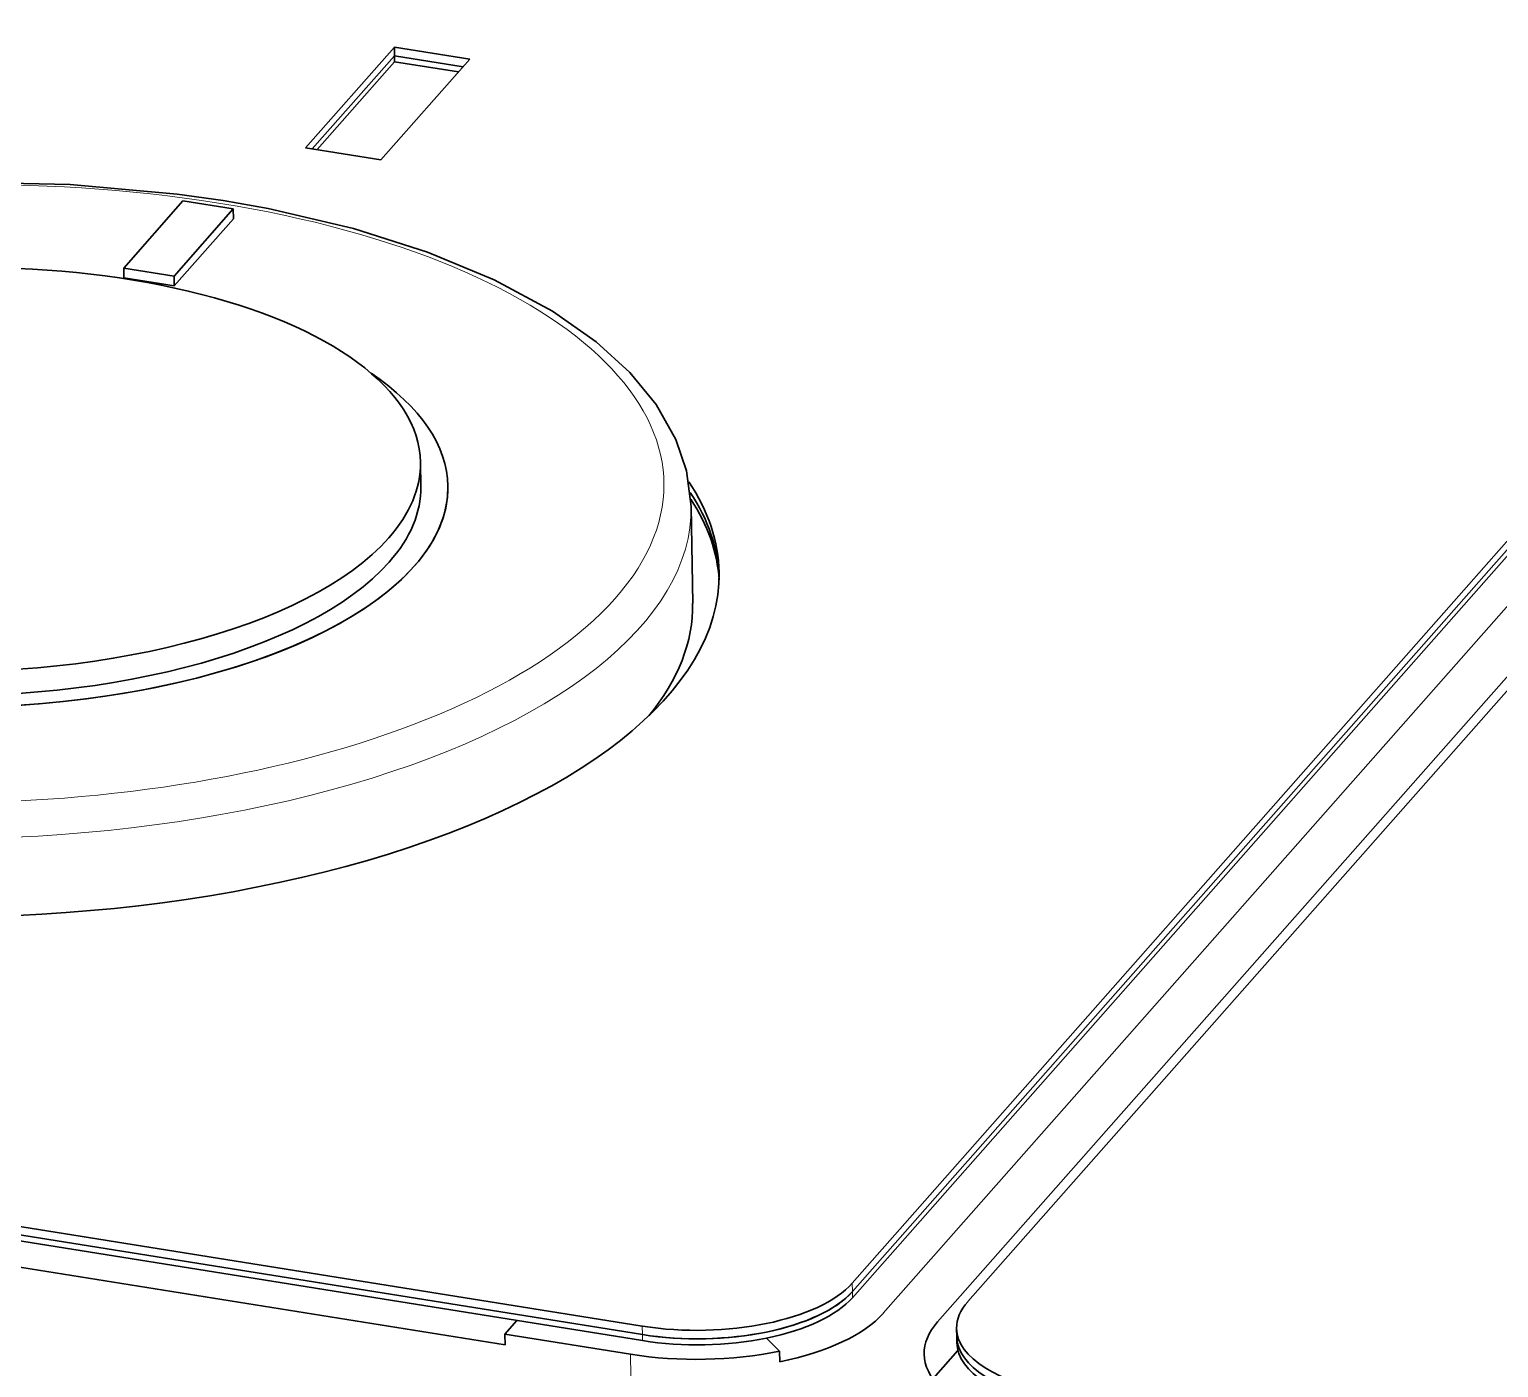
# Model space of a CAD drawing. Extents: x -1051 to 2563, y -231 to 775.
# Drawn here: x -292.87 to -265.65, y 523.58 to 548.38 of the extents above; entities that cross this region are included whole.
import ezdxf

# ---------------------------------------------------------------- set-up
doc = ezdxf.new("R2010")
doc.units = 0

msp = doc.modelspace()

# ---------------------------------------------------------------- linework, layer by layer
at = {"color": 7, "lineweight": 35}
for p, q in [((-216.735, 594.173), (-277.625, 525.147)), ((-216.732, 594.016), (-277.623, 524.99)), ((-277.623, 524.99), (-216.732, 594.016)), ((-277.621, 524.877), (-216.73, 593.903)), ((-275.485, 524.804), (-214.594, 593.83)), ((-216.16, 593.615), (-277.05, 524.589)), ((-276.045, 524.428), (-215.154, 593.454)), ((-281.514, 524.351), (-324.792, 531.285)), ((-281.511, 524.194), (-324.789, 531.128)), ((-324.789, 531.128), (-281.511, 524.194)), ((-324.788, 531.016), (-281.51, 524.082))]:
    msp.add_line(p, q, dxfattribs=at)
at = {"color": 7, "lineweight": 35, "ltscale": 0.062155}
for p, q in [((-286.106, 548.045), (-287.751, 546.181)), ((-286.355, 545.957), (-284.71, 547.822))]:
    msp.add_line(p, q, dxfattribs=at)
at = {"color": 7, "lineweight": 35, "ltscale": 0.057577}
for p, q in [((-287.627, 546.161), (-286.104, 547.888)), ((-286.104, 547.888), (-287.627, 546.161))]:
    msp.add_line(p, q, dxfattribs=at)
at = {"color": 7, "lineweight": 35, "ltscale": 0.035347}
for p, q in [((-284.71, 547.822), (-286.106, 548.045)), ((-287.751, 546.181), (-286.355, 545.957))]:
    msp.add_line(p, q, dxfattribs=at)
at = {"color": 7, "lineweight": 35, "ltscale": 0.00393}
msp.add_line((-286.106, 548.045), (-286.104, 547.888), dxfattribs=at)
at = {"color": 7, "lineweight": 35, "ltscale": 0.032217}
msp.add_line((-284.831, 547.684), (-286.104, 547.888), dxfattribs=at)
msp.add_line((-284.831, 547.684), (-286.104, 547.888), dxfattribs=at)
at = {"color": 7, "lineweight": 35, "ltscale": 0.002805}
msp.add_line((-286.104, 547.888), (-286.102, 547.776), dxfattribs=at)
at = {"color": 7, "lineweight": 35, "ltscale": 0.054308}
msp.add_line((-287.539, 546.147), (-286.102, 547.776), dxfattribs=at)
at = {"color": 7, "lineweight": 35, "ltscale": 0.029983}
msp.add_line((-284.918, 547.586), (-286.102, 547.776), dxfattribs=at)
at = {"color": 7, "lineweight": 35, "ltscale": 0.041437}
msp.add_line((-291.118, 543.954), (-290.022, 545.197), dxfattribs=at)
at = {"color": 7, "lineweight": 35, "ltscale": 0.023565}
for p, q in [((-290.022, 545.197), (-289.091, 545.048)), ((-290.188, 543.805), (-291.118, 543.954))]:
    msp.add_line(p, q, dxfattribs=at)
at = {"color": 7, "lineweight": 35, "ltscale": 0.041436}
for p, q in [((-289.091, 545.048), (-290.188, 543.805)), ((-289.088, 544.868), (-290.185, 543.625))]:
    msp.add_line(p, q, dxfattribs=at)
at = {"color": 7, "lineweight": 35, "ltscale": 0.00449}
for p, q in [((-289.088, 544.868), (-289.091, 545.048)), ((-291.115, 543.775), (-291.118, 543.954)), ((-290.185, 543.625), (-290.188, 543.805))]:
    msp.add_line(p, q, dxfattribs=at)
at = {"color": 7, "lineweight": 35, "ltscale": 0.023564}
msp.add_line((-290.185, 543.625), (-291.115, 543.775), dxfattribs=at)
at = {"color": 7, "lineweight": 35, "ltscale": 0.011224}
msp.add_line((-285.616, 539.905), (-285.623, 540.354), dxfattribs=at)
at = {"color": 7, "lineweight": 35, "ltscale": 0.044897}
msp.add_line((-280.581, 537.74), (-280.61, 539.535), dxfattribs=at)
at = {"color": 7, "lineweight": 35, "ltscale": 0.37114}
msp.add_line((-284.056, 524.004), (-298.715, 526.353), dxfattribs=at)
at = {"color": 7, "lineweight": 13, "ltscale": 0.003928}
for p, q in [((-277.623, 524.99), (-277.625, 525.147)), ((-281.511, 524.194), (-281.514, 524.351))]:
    msp.add_line(p, q, dxfattribs=at)
at = {"color": 7, "lineweight": 13, "ltscale": 0.002806}
for p, q in [((-277.623, 524.99), (-277.621, 524.877)), ((-281.511, 524.194), (-281.51, 524.082))]:
    msp.add_line(p, q, dxfattribs=at)
at = {"color": 7, "lineweight": 35, "ltscale": 0.008426}
msp.add_line((-283.836, 524.454), (-284.059, 524.202), dxfattribs=at)
at = {"color": 7, "lineweight": 35, "ltscale": 0.058911}
msp.add_line((-284.059, 524.202), (-281.733, 523.829), dxfattribs=at)
at = {"color": 7, "lineweight": 35, "ltscale": 0.004938}
for p, q in [((-284.056, 524.004), (-284.059, 524.202)), ((-278.971, 523.886), (-278.968, 523.689))]:
    msp.add_line(p, q, dxfattribs=at)
at = {"color": 7, "lineweight": 35, "ltscale": 0.008604}
msp.add_line((-279.215, 524.129), (-278.971, 523.886), dxfattribs=at)
at = {"color": 7, "lineweight": 35, "ltscale": 0.003928}
msp.add_line((-275.69, 524.152), (-275.692, 524.309), dxfattribs=at)
at = {"color": 7, "lineweight": 35, "ltscale": 0.002806}
msp.add_line((-275.69, 524.152), (-275.688, 524.04), dxfattribs=at)
at = {"color": 7, "lineweight": 35, "ltscale": 0.034998}
msp.add_line((-276.595, 522.852), (-275.669, 523.902), dxfattribs=at)
at = {"color": 7, "lineweight": 13}
msp.add_line((-281.733, 523.829), (-279.748, 397.331), dxfattribs=at)
at = {"color": 7, "lineweight": 35}
for points in [[(-307.606, 539.111), (-307.554, 539.72), (-307.387, 540.306), (-307.075, 540.932), (-306.59, 541.583), (-305.985, 542.181), (-305.154, 542.808), (-304.148, 543.397), (-302.948, 543.947), (-301.575, 544.437), (-300.02, 544.858), (-298.134, 545.219), (-296.157, 545.45), (-294.133, 545.545), (-292.109, 545.503), (-290.131, 545.325), (-289.277, 545.203)], [(-280.61, 539.535), (-280.693, 540.196), (-280.891, 540.78), (-281.259, 541.428), (-281.745, 542.018), (-282.367, 542.585), (-283.177, 543.153), (-284.256, 543.737), (-285.491, 544.249), (-286.862, 544.684), (-288.446, 545.055), (-289.277, 545.203)]]:
    msp.add_lwpolyline(points, dxfattribs=at)
at = {"color": 7, "lineweight": 13}
for centre, major_axis, start_param, end_param in [((-294.115, 539.772), (12.998, 0.204), 4.331287, 10.614472), ((-294.108, 539.323), (13.498, 0.212), 3.141629, 6.283222)]:
    msp.add_ellipse(centre, major_axis=major_axis, ratio=0.440114, start_param=start_param, end_param=end_param, dxfattribs=at)
at = {"color": 7, "lineweight": 35}
for centre, major_axis, start_param, end_param in [((-294.122, 540.221), (8.499, 0.133), 6.283123, 9.424716), ((-294.115, 539.772), (8.999, 0.141), 6.283123, 6.845558), ((-294.115, 539.772), (8.999, 0.141), 6.283123, 6.845558), ((-294.122, 540.221), (8.499, 0.133), 5.902083, 6.283123), ((-294.115, 539.772), (8.999, 0.141), 3.141531, 6.283123), ((-294.122, 540.221), (8.499, 0.133), 3.141531, 5.902083), ((-294.115, 539.772), (8.999, 0.141), 5.902083, 6.283123), ((-294.089, 538.093), (13.998, 0.22), 0.000037, 0.277238), ((-294.115, 539.772), (8.499, 0.133), 3.141531, 5.902083), ((-294.115, 539.772), (8.499, 0.133), 5.902083, 6.283123), ((-294.086, 537.936), (13.998, 0.22), 0.012741, 0.271131), ((-294.086, 537.936), (-13.998, -0.22), 3.154334, 3.412723), ((-294.084, 537.824), (-13.998, -0.22), 3.163449, 3.410499), ((-294.115, 539.772), (8.999, 0.141), 3.141531, 5.902083), ((-294.089, 538.093), (13.998, 0.22), 3.141629, 6.283222), ((-294.08, 537.528), (13.498, 0.212), 5.927157, 6.283222), ((-280.417, 525.594), (3, 0.047), 4.331287, 5.902083), ((-280.415, 525.437), (3, 0.047), 4.331287, 5.902083), ((-280.415, 525.437), (-3, -0.047), 1.189694, 2.760491), ((-280.413, 525.325), (-3, -0.047), 1.189694, 2.760491), ((-272.693, 524.356), (3, 0.047), 2.760491, 3.141531), ((-280.41, 525.127), (-3.61, -0.057), 1.974895, 2.760491), ((-272.685, 523.889), (-3.61, -0.057), 5.902083, 6.283123), ((-272.693, 524.356), (3, 0.047), 3.141531, 4.331287), ((-272.69, 524.199), (3, 0.047), 3.141531, 4.331287), ((-272.69, 524.199), (-3, -0.047), 6.283123, 7.47288), ((-280.413, 525.325), (-3.61, -0.057), 1.189694, 1.974895), ((-272.688, 524.087), (-3, -0.047), 6.283123, 7.47288), ((-272.685, 523.889), (-3.61, -0.057), 6.283123, 6.687679)]:
    msp.add_ellipse(centre, major_axis=major_axis, ratio=0.440114, start_param=start_param, end_param=end_param, dxfattribs=at)

doc.saveas('drawing.dxf')
